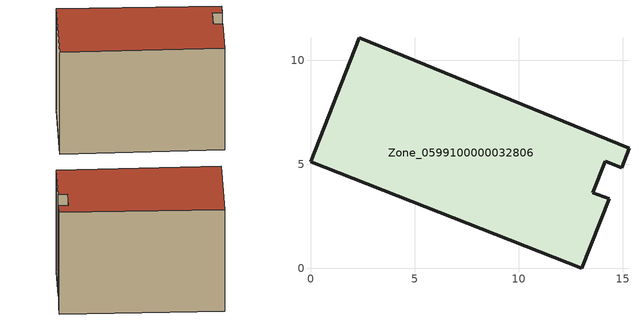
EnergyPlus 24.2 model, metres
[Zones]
Zone_0599100000032806
 floor ground (C_G): 13.57,3.64 14.35,3.34 13.04,0 0,5.13 2.34,11.1 15.31,5.78 14.95,4.85 14.16,5.16 z0
 wall outside (C_F): 15.31,5.78 2.34,11.1 0,5.13 13.04,0 14.35,3.34 13.57,3.64 14.16,5.16 14.95,4.85 15.31,5.78 z0:10.54
 roof outside (C_R): 13.57,3.64 14.16,5.16 14.95,4.85 15.31,5.78 2.34,11.1 0,5.13 13.04,0 14.35,3.34 z10.54
[BUILDING]
Pand.0599100000032806: North Axis=0; Terrain=City; Loads Convergence Tolerance Value=0.04; Temperature Convergence Tolerance Value=0.4; Solar Distribution=FullExterior; Maximum Number of Warmup Days=25; Minimum Number of Warmup Days=1
[Site:Location]
Rotterdam.The.Hague.AP_ZH_NLD Design_Conditions: Latitude=51.96; Longitude=4.45; Time Zone=1; Elevation=-4.5
[SITE:GROUNDTEMPERATURE:BUILDINGSURFACE]
18, 18, 18, 18, 18, 18, 18, 18, 18, 18, 18, 18
[MATERIAL] Thermal Absorptance=0.9; Solar Absorptance=0.7; Visible Absorptance=0.7
Name | Roughness | Thickness | Conductivity | Density | Specific Heat
G.TI.1946 | MediumSmooth | 0.15 | 1 | 540 | 1210
F.TI.1946 | Rough | 0.3 | 0.857143 | 1920 | 840
R.TI.1946 | MediumRough | 0.2 | 0.1 | 1500 | 1000
[CONSTRUCTION]
C_G: G.TI.1946
C_F: F.TI.1946
C_R: R.TI.1946
[ZONE]
Zone_0599100000032806: Type=1; Multiplier=1; Ceiling Height=Autocalculate; Volume=Autocalculate; Floor Area=autocalculate; Part of Total Floor Area=Yes
[ZONEINFILTRATION:DESIGNFLOWRATE]
Infil_Zone_0599100000032806: Zone or ZoneList or Space or SpaceList=Zone_0599100000032806; Schedule=AlwaysOn; Design Flow Rate Calculation Method=Flow/Area; Flow Rate per Floor Area=0.003; Constant Term Coefficient=1; Temperature Term Coefficient=0; Velocity Term Coefficient=0; Velocity Squared Term Coefficient=0
[HVACTEMPLATE:ZONE:IDEALLOADSAIRSYSTEM]
Zone_0599100000032806: Maximum Heating Supply Air Temperature=50; Minimum Cooling Supply Air Temperature=13; Maximum Heating Supply Air Humidity Ratio=0.0156; Minimum Cooling Supply Air Humidity Ratio=0.0077; Heating Limit=NoLimit; Cooling Limit=NoLimit; Dehumidification Control Type=ConstantSensibleHeatRatio; Cooling Sensible Heat Ratio=0.7; Dehumidification Setpoint=60; Humidification Control Type=None; Humidification Setpoint=30; Outdoor Air Method=None; Outdoor Air Flow Rate per Person=0.00944; Outdoor Air Flow Rate per Zone Floor Area=0; Outdoor Air Flow Rate per Zone=0; Demand Controlled Ventilation Type=None; Outdoor Air Economizer Type=NoEconomizer; Heat Recovery Type=None; Sensible Heat Recovery Effectiveness=0.7; Latent Heat Recovery Effectiveness=0.65
[ZONECONTROL:THERMOSTAT]
ThermostatControl_Zone_0599100000032806: Zone or ZoneList=Zone_0599100000032806; Control Type Schedule=DualSetpointControlType; Control 1=Thermostat_Zone_0599100000032806; Temperature Difference Between Cutout And Setpoint=0
[THERMOSTATSETPOINT:DUALSETPOINT]
Thermostat_Zone_0599100000032806: Heating Setpoint Temperature Schedule=HeatingSetpoint_Zone_0599100000032806; Cooling Setpoint Temperature Schedule=CoolingSetpoint_Zone_0599100000032806
[SCHEDULE:COMPACT]
HeatingSetpoint_Zone_0599100000032806: Through: 12/31, For: AllDays, Until: 24:00, 21
CoolingSetpoint_Zone_0599100000032806: Through: 12/31, For: AllDays, Until: 24:00, 24
DualSetpointControlType: Through: 12/31, For: AllDays, Until: 24:00, 4
AlwaysOn: Through: 12/31, For: AllDays, Until: 24:00, 1
